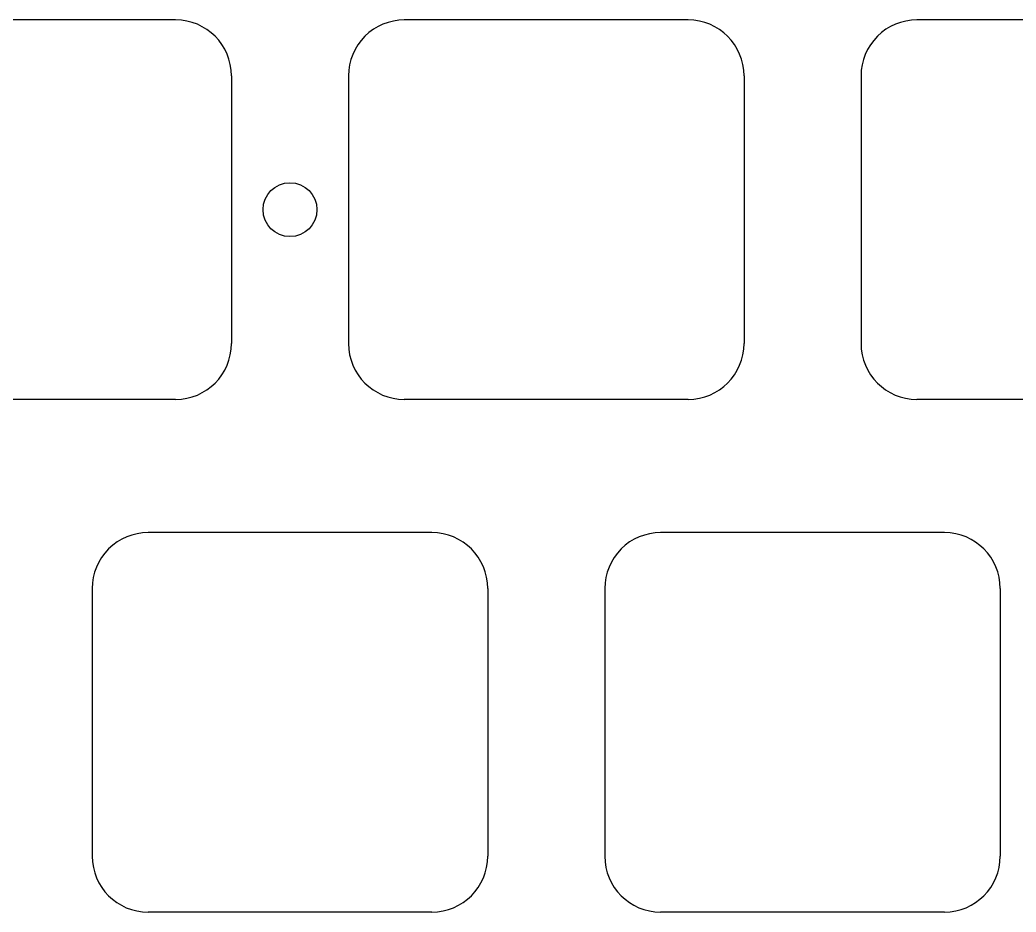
# Model space of a CAD drawing. Header units: millimetres. Extents: x -11 to 340, y -118 to 18.
# Drawn here: x 132.84 to 169.86, y -49.91 to -16.76 of the extents above; entities that cross this region are included whole.
import ezdxf

# ---------------------------------------------------------------- set-up
doc = ezdxf.new("R2010")
doc.units = ezdxf.units.MM
doc.header["$MEASUREMENT"] = 0
doc.layers.add('BLACK', color=7, linetype='CONTINUOUS')

msp = doc.modelspace()

# ---------------------------------------------------------------- linework, layer by layer
at = {"layer": 'BLACK', "linetype": 'Continuous'}
for p, q in [((138.625, -16.7625), (128.075001, -16.7625)), ((147.125001, -16.762502), (147.125001, -16.7625)), ((157.675, -16.7625), (147.125001, -16.7625)), ((166.175001, -16.762502), (166.175001, -16.7625)), ((176.725, -16.7625), (166.175001, -16.7625)), ((140.700001, -18.8375), (140.700001, -28.7875)), ((145.050001, -18.8375), (145.050001, -28.7875)), ((159.750001, -18.8375), (159.750001, -28.7875)), ((164.100001, -18.8375), (164.100001, -28.7875)), ((138.625001, -30.8625), (128.075, -30.8625)), ((138.625001, -30.862501), (138.625001, -30.8625)), ((157.675001, -30.8625), (147.125, -30.8625)), ((157.675001, -30.862501), (157.675001, -30.8625)), ((176.725001, -30.8625), (166.175, -30.8625)), ((137.600001, -35.812502), (137.600001, -35.8125)), ((148.15, -35.8125), (137.600001, -35.8125)), ((156.650001, -35.812502), (156.650001, -35.8125)), ((167.2, -35.8125), (156.650001, -35.8125)), ((135.525001, -37.8875), (135.525001, -47.8375)), ((150.225001, -37.8875), (150.225001, -47.8375)), ((154.575001, -37.8875), (154.575001, -47.8375)), ((169.275001, -37.8875), (169.275001, -47.8375)), ((148.150001, -49.9125), (137.6, -49.9125)), ((148.150001, -49.912501), (148.150001, -49.9125)), ((167.200001, -49.9125), (156.65, -49.9125)), ((167.200001, -49.912501), (167.200001, -49.9125))]:
    msp.add_line(p, q, dxfattribs=at)
at = {"layer": 'BLACK'}
msp.add_circle((142.875, -23.8125), 1, dxfattribs=at)
for centre, radius, start, end in [((138.625, -18.8375), 2.075, 0, 90), ((147.125, -18.8375), 2.074999, 89.9999724, 180), ((157.675, -18.8375), 2.075, 0, 90), ((166.175, -18.8375), 2.074999, 89.9999724, 180), ((138.625, -28.7875), 2.075001, 270.0000276, 0), ((147.125, -28.7875), 2.075, 180, 270), ((157.675, -28.7875), 2.075001, 270.0000276, 0), ((166.175, -28.7875), 2.075, 180, 270), ((137.6, -37.8875), 2.074999, 89.9999724, 180), ((148.15, -37.8875), 2.075, 0, 90), ((156.65, -37.8875), 2.074999, 89.9999724, 180), ((167.2, -37.8875), 2.075, 0, 90), ((137.6, -47.8375), 2.075, 180, 270), ((148.15, -47.8375), 2.075001, 270.0000276, 0), ((156.65, -47.8375), 2.075, 180, 270), ((167.2, -47.8375), 2.075001, 270.0000276, 0)]:
    msp.add_arc(centre, radius, start, end, dxfattribs=at)

doc.saveas('drawing.dxf')
